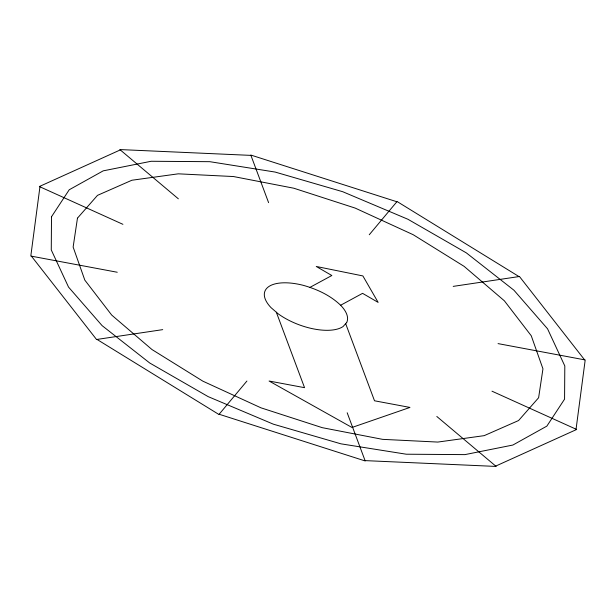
<?xml version="1.0" encoding="UTF-8"?>
<svg xmlns="http://www.w3.org/2000/svg" width="616" height="616" viewBox="0 0 616 616"><rect width="100%" height="100%" fill="white"/><g stroke="black" fill="none" stroke-linecap="round" stroke-linejoin="round"><path stroke-width="0.92" d="M39.94 186.81L30.8 256.056L117.248 272.249M576.06 429.19L585.2 359.944L498.051 343.613M246.916 381.042L218.942 414.491L97.012 339.424M369.261 234.75L397.058 201.509L518.988 276.576M309.81 287.449L331.839 275.514L316.262 266.466L362.886 275.93L378.147 302.394L362.57 293.347L340.602 305.259M120.282 149.919L39.339 186.532L122.915 224.324M495.718 466.081L576.661 429.468L491.992 391.183M162.716 329.637L96.543 339.493L31.424 256.171M453.207 286.378L519.457 276.507L584.576 359.829M250.928 155.386L119.858 149.565L178.347 198.814M365.072 460.614L496.142 466.435L436.806 416.47M396.858 201.748L250.797 155.04L268.599 202.656M219.142 414.252L365.203 460.96L347.185 412.774M345.676 323.67L374.513 400.785L409.971 407.43L351.967 427.481L269.092 381.027L304.55 387.672L276.33 312.22M51.505 216.747L51.267 249.934L68.53 287.079L102.117 325.648L149.734 363.009L208.139 396.619L273.358 424.178L340.933 443.828L406.267 454.208L464.911 454.623L512.866 445.045L546.854 426.126L564.572 399.145L564.81 365.958L547.547 328.813L513.96 290.244L466.343 252.883L407.938 219.273L342.719 191.715L275.144 172.064L209.81 161.685L151.166 161.269L103.211 170.848L69.223 189.767L51.505 216.747M77.462 218.149L73.135 247.055L84.816 280.118L111.704 315.076L151.975 349.541L202.887 381.181L260.961 407.823L322.245 427.666L382.559 439.347L437.791 442.072L484.191 435.651L518.58 420.536L538.615 397.743L542.95 368.838L531.262 335.774L504.373 300.816L464.102 266.351L413.19 234.711L355.116 208.069L293.832 188.226L233.518 176.546L178.286 173.828L131.886 180.242L97.497 195.357L77.462 218.149M346.685 322.545L343.074 326.549A43.805 19.481 20.3 0 1 278.147 313.783L271.071 307.677A43.805 19.481 20.3 0 1 303.673 285.439C317.286 289.32 330.561 295.464 340.81 305.436A43.805 19.481 20.3 0 1 346.685 322.545"/></g></svg>
